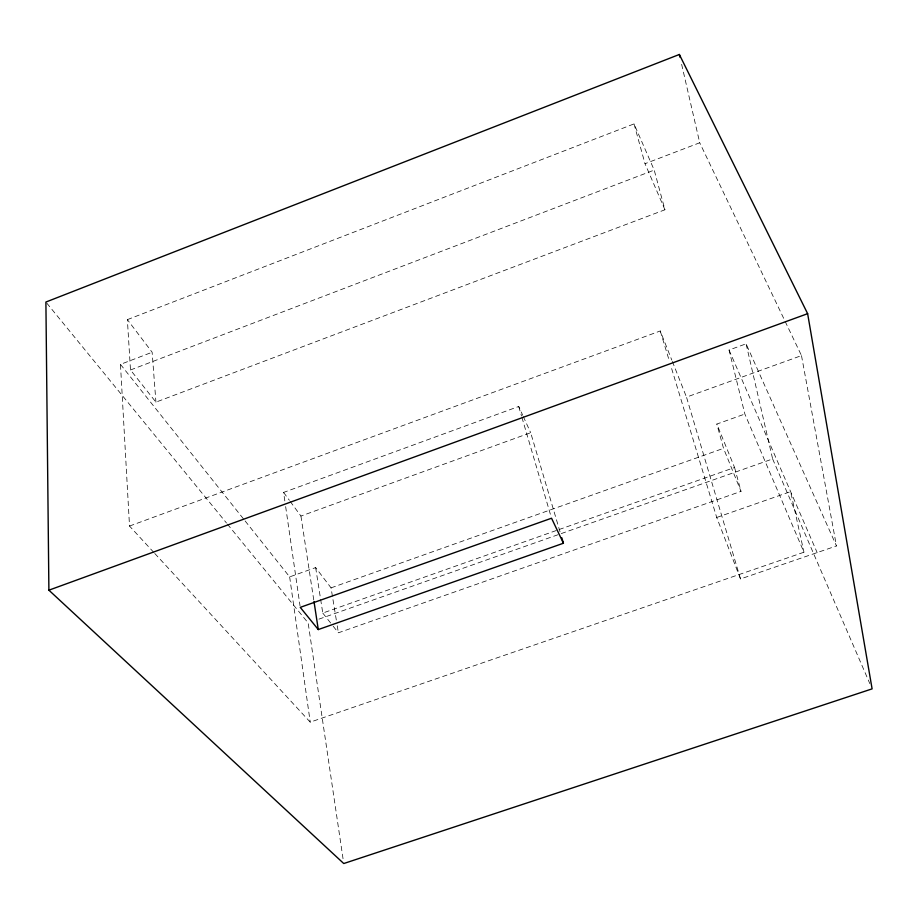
<?xml version="1.0" encoding="UTF-8"?>
<svg xmlns="http://www.w3.org/2000/svg" width="918" height="918" viewBox="0 0 918 918"><rect width="100%" height="100%" fill="white"/><g stroke="black" fill="none" stroke-linecap="round" stroke-linejoin="round"><path stroke-width="0.69" stroke-dasharray="4.59 3.44" d="M127.373 319.636L634.028 123.896L654.213 170.082L664.942 209.774L155.934 402.13L130.494 369.977L127.373 319.636L152.136 352.248L155.934 402.13M153.799 552.418L129.518 526.06L120.465 364.366L152.136 352.248M664.942 209.774L645.01 163.702L699.723 142.772L680.949 61.368M130.494 369.977L654.213 170.082M129.518 526.06L660.26 330.973L671.804 360.074M284.821 500.941L283.593 492.427L518.716 406.479L522.698 415.223M154.775 553.474L310.227 722.145L803.961 552.223L744.865 414.029L729.053 350.022L746.082 343.825L836.47 545.958L740.505 578.948L716.717 517.465L671.047 366.626M290.191 501.423L300.932 516.054L530.673 432.699L560.187 532.325M740.505 578.948L686.492 397.115L801.494 355.599L699.723 142.772M245.129 520.965L289.652 576.894L315.654 567.588L331.054 587.864L336.332 620.166M333.188 626.225L338.386 632.8L741.021 491.371L723.533 448.34L716.832 424.059L744.865 414.029M331.054 587.864L723.533 448.34M320.623 599.282L322.78 613.063L557.708 530.019M559.051 529.548L734.572 467.503L716.832 424.059M318.948 619.134L772.635 458.943L746.082 343.825M716.717 517.465L790.627 491.612L803.961 552.223M46.807 303.158L226.482 523.008M227.389 524.121L308.15 622.943L343.332 860.694M120.465 364.366L244.234 519.84M322.78 613.063L332.316 625.124M283.593 492.427L289.377 500.299M523.271 416.474L530.673 432.699M729.053 350.022L817.146 552.602M772.635 458.943L869.828 683.612M672.332 361.405L686.492 397.115M660.26 330.973L669.394 361.141M518.716 406.479L521.516 416.026M521.917 417.38L551.133 516.857M634.028 123.896L645.01 163.702M734.572 467.503L741.021 491.371M801.494 355.599L836.47 545.958M337.239 625.778L338.386 632.8M315.654 567.588L320.405 597.905M300.932 516.054L313.784 600.142M285.647 506.61L300.048 605.937M289.652 576.894L310.227 722.145"/><path stroke-width="1.38" d="M679.354 54.472L45.9 302.045L48.895 590.182L343.757 863.528L872.1 688.867L807.633 313.681L679.354 54.472L679.997 57.237M48.895 590.182L807.633 313.681M563.423 543.238L551.534 518.222L300.255 607.36L318.282 629.564L563.423 543.238L561.805 537.776M314.002 601.542L318.282 629.564"/></g></svg>
